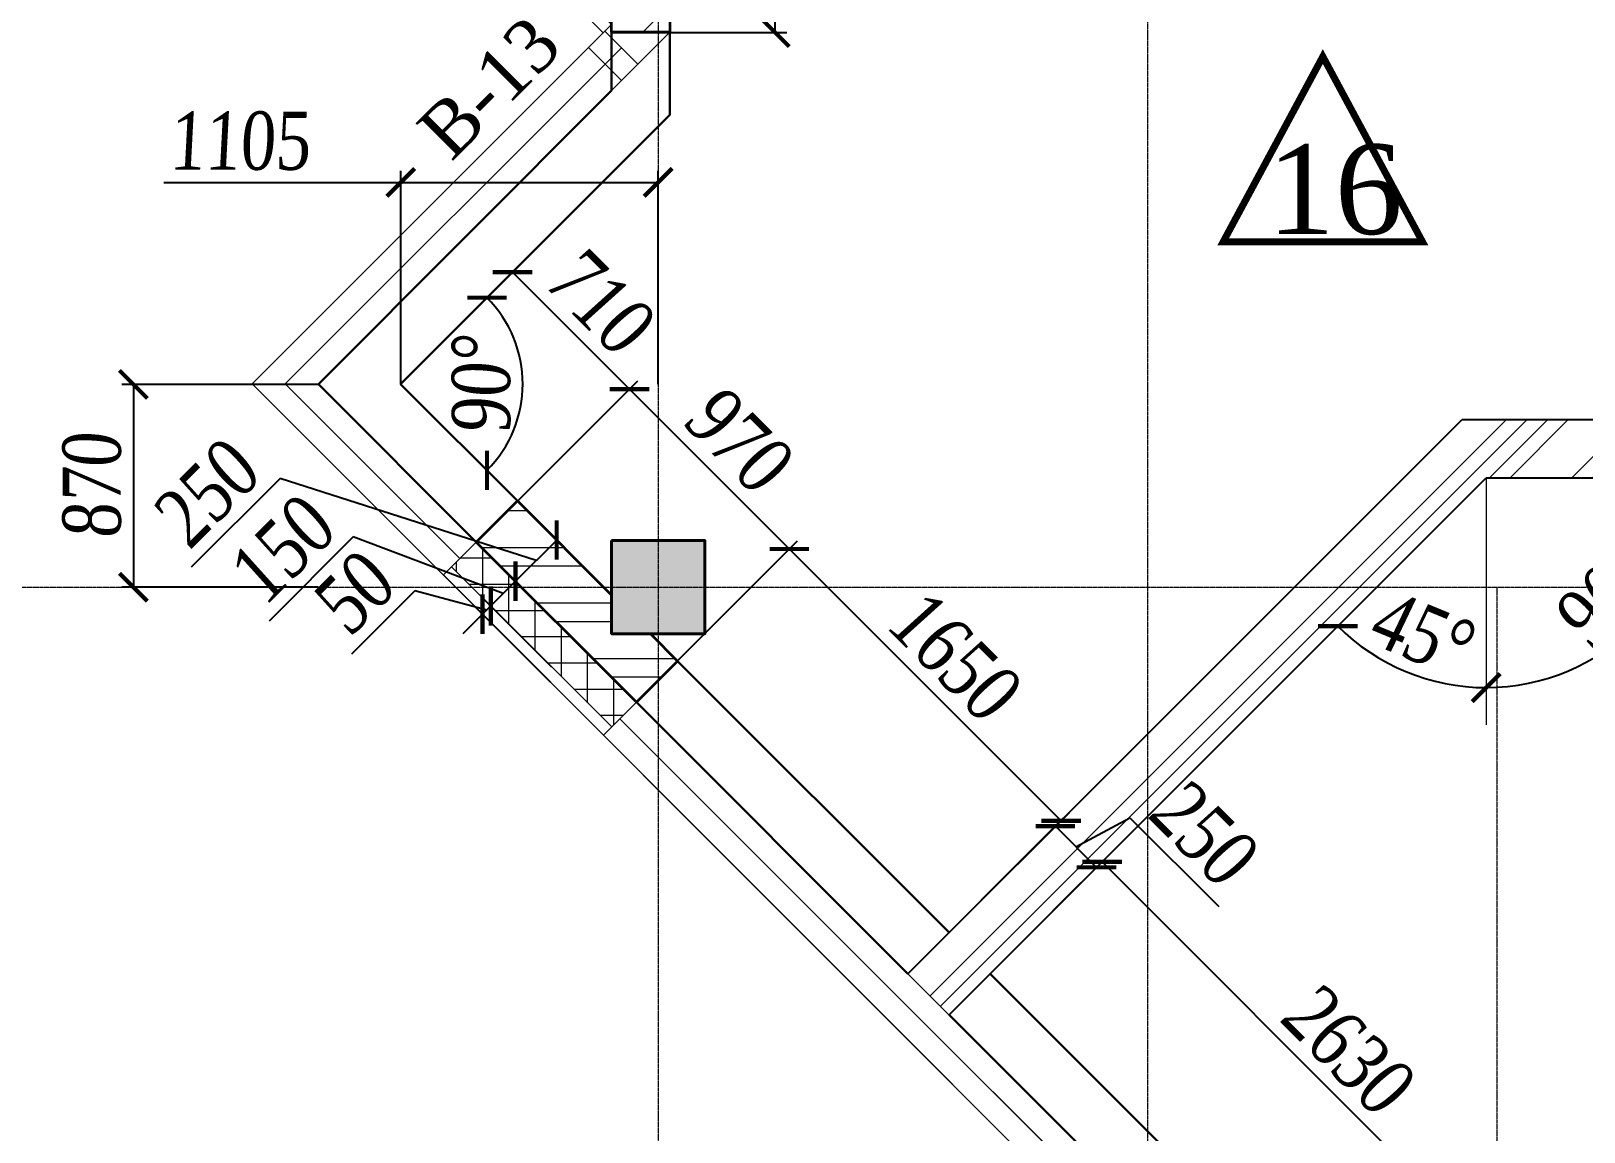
# Model space of a CAD drawing. Header units: inches. Extents: x -407541 to 6688123, y -998590 to 1205599.
# Drawn here: x 84011 to 90677, y 220399 to 225124 of the extents above; entities that cross this region are included whole.
import ezdxf

# ---------------------------------------------------------------- set-up
doc = ezdxf.new("R2010")
doc.units = ezdxf.units.IN
doc.header["$MEASUREMENT"] = 0
doc.linetypes.add('ACAD_ISO04W100', pattern=[30, 24, -3, 0, -3])
for name, color, linetype, lineweight in [('ведомость витражей', 224, 'Continuous', 13), ('ВЕНТ фасад', 230, 'Continuous', 9), ('ВИТРАЖ', 145, 'Continuous', 9), ('КИРПИЧ', 30, 'Continuous', 35), ('марки полов', 140, 'Continuous', 5), ('МОНОЛИТ', 5, 'Continuous', 40), ('Оси', 254, 'ACAD_ISO04W100', 5), ('ПЕРЕГОРОДКА', 7, 'Continuous', 25), ('размер внутр', 142, 'Continuous', 5), ('УТЕПЛИТЕЛЬ', 92, 'Continuous', 9), ('Цоколь', 21, 'Continuous', 30), ('Штриховка', 7, 'Continuous', 9), ('ШТРИХОВКА КИРПИЧ', 30, 'Continuous', 9)]:
    doc.layers.add(name, color=color, linetype=linetype, lineweight=lineweight)
doc.styles.add('STYLE2', font='times.ttf', dxfattribs={"width": 0.8, "oblique": 3})
doc.styles.add('Times', font='times.ttf')
doc.styles.add('стиль1', font='times.ttf')
doc.dimstyles.new('vnytren', dxfattribs={"dimtxt": 250, "dimasz": 120, "dimexe": 50, "dimexo": 0, "dimgap": 50, "dimtad": 1, "dimdec": 0, "dimzin": 0, "dimdsep": 46, "dimtxsty": 'STYLE2', "dimblk": 'ARCHTICK', "dimcen": 0, "dimadec": 0, "dimazin": 0, "dimtfac": 1, "dimtdec": 0, "dimtmove": 1, "dimatfit": 2, "dimldrblk": 'DOT', "dimfxl": 1, "dimtolj": 1, "dimtzin": 0, "dimarcsym": 0})

# ---------------------------------------------------------------- blocks, each defined once
blk = doc.blocks.new('_ARCHTICK')
at = {"color": 0, "linetype": 'ByBlock', "const_width": 0.15}
blk.add_lwpolyline([(-0.5, -0.5), (0.5, 0.5)], dxfattribs=at)
blk = doc.blocks.new('*D1893')
at = {"layer": 'размер внутр', "color": 0, "lineweight": -2, "transparency": 16777216}
for p, q in [((86099.9, 223107.1), (86615.4, 223622.6)), ((86580, 223587.2), (87265.9, 222901.3)), ((86785.8, 222421.2), (87301.3, 222936.7))]:
    blk.add_line(p, q, dxfattribs=at)
at = {"layer": 'размер внутр', "color": 0, "lineweight": -2, "transparency": 16777216, "xscale": 120, "yscale": 120, "zscale": 120}
for p, rotation in [((86580, 223587.2), 135.0000000000048), ((87265.9, 222901.3), 315.0000000000048)]:
    blk.add_blockref('_ARCHTICK', p, dxfattribs=dict(at, rotation=rotation))
at = {"layer": 'размер внутр', "color": 0, "transparency": 16777216, "insert": (87048.5, 223369.8), "char_height": 250, "attachment_point": 5, "rotation": 315, "style": 'STYLE2'}
blk.add_mtext('\\A1;970', dxfattribs=at)
blk = doc.blocks.new('_Dot')
at = {"color": 0, "linetype": 'ByBlock', "lineweight": -2}
blk.add_line((-0.5, 0), (-1, 0), dxfattribs=at)
at = {"color": 0, "linetype": 'ByBlock', "const_width": 0.5}
blk.add_lwpolyline([(-0.25, 0, 1), (0.25, 0, 1)], format="xyb", close=True, dxfattribs=at)
blk = doc.blocks.new('*D1894')
at = {"layer": 'размер внутр', "color": 0, "lineweight": -2, "transparency": 16777216}
for p, q in [((86785.8, 222421.2), (87301.3, 222936.7)), ((87265.9, 222901.3), (88432.5, 221734.8)), ((88245.3, 221547.6), (88467.9, 221770.1))]:
    blk.add_line(p, q, dxfattribs=at)
at = {"layer": 'размер внутр', "color": 0, "lineweight": -2, "transparency": 16777216, "xscale": 120, "yscale": 120, "zscale": 120}
for p, rotation in [((87265.9, 222901.3), 135), ((88432.5, 221734.8), 315)]:
    blk.add_blockref('_ARCHTICK', p, dxfattribs=dict(at, rotation=rotation))
at = {"layer": 'размер внутр', "color": 0, "transparency": 16777216, "insert": (87974.5, 222443.3), "char_height": 250, "attachment_point": 5, "rotation": 315, "style": 'STYLE2'}
blk.add_mtext('\\A1;1650', dxfattribs=at)
blk = doc.blocks.new('*D1895')
at = {"layer": 'размер внутр', "color": 0, "lineweight": -2, "transparency": 16777216}
for p, q in [((88091.4, 221395.1), (88443.3, 221747)), ((88408, 221711.7), (88584.8, 221534.9)), ((88496.4, 221623.3), (88728.2, 221748.1)), ((88728.2, 221748.1), (89109.4, 221366.8)), ((88397.7, 221347.8), (88620.1, 221570.2))]:
    blk.add_line(p, q, dxfattribs=at)
at = {"layer": 'размер внутр', "color": 0, "lineweight": -2, "transparency": 16777216, "xscale": 120, "yscale": 120, "zscale": 120}
for p, rotation in [((88408, 221711.7), 135), ((88584.8, 221534.9), 315)]:
    blk.add_blockref('_ARCHTICK', p, dxfattribs=dict(at, rotation=rotation))
at = {"layer": 'размер внутр', "color": 0, "transparency": 16777216, "insert": (89044.1, 221682.7), "char_height": 250, "attachment_point": 5, "rotation": 315, "style": 'STYLE2'}
blk.add_mtext('\\A1;250', dxfattribs=at)
blk = doc.blocks.new('*D1896')
at = {"layer": 'размер внутр', "color": 0, "lineweight": -2, "transparency": 16777216}
for p, q in [((88397.7, 221347.8), (88643.9, 221594)), ((88608.6, 221558.7), (90468.1, 219699.2)), ((89987.9, 219219.1), (90503.4, 219734.5))]:
    blk.add_line(p, q, dxfattribs=at)
at = {"layer": 'размер внутр', "color": 0, "lineweight": -2, "transparency": 16777216, "xscale": 120, "yscale": 120, "zscale": 120}
for p, rotation in [((88608.6, 221558.7), 135), ((90468.1, 219699.2), 315)]:
    blk.add_blockref('_ARCHTICK', p, dxfattribs=dict(at, rotation=rotation))
at = {"layer": 'размер внутр', "color": 0, "transparency": 16777216, "insert": (89663.6, 220754.2), "char_height": 250, "attachment_point": 5, "rotation": 315, "style": 'STYLE2'}
blk.add_mtext('\\A1;2630', dxfattribs=at)
blk = doc.blocks.new('*D1898')
at = {"layer": 'размер внутр', "color": 0, "lineweight": -2, "transparency": 16777216}
for p, q in [((86077.9, 224089.4), (86042.5, 224054)), ((86580, 223587.2), (86077.9, 224089.4)), ((86099.9, 223107.1), (86615.4, 223622.6))]:
    blk.add_line(p, q, dxfattribs=at)
at = {"layer": 'размер внутр', "color": 0, "lineweight": -2, "transparency": 16777216, "xscale": 120, "yscale": 120, "zscale": 120}
for p, rotation in [((86077.9, 224089.4), 135), ((86580, 223587.2), 315)]:
    blk.add_blockref('_ARCHTICK', p, dxfattribs=dict(at, rotation=rotation))
at = {"layer": 'размер внутр', "color": 0, "transparency": 16777216, "insert": (86454.5, 223963.8), "char_height": 250, "attachment_point": 5, "rotation": 315, "style": 'STYLE2'}
blk.add_mtext('\\A1;710', dxfattribs=at)
blk = doc.blocks.new('*D1918')
at = {"layer": 'размер внутр', "color": 0, "lineweight": -2, "transparency": 16777216}
for p, q in [((86858.6, 227637.2), (87255.8, 227637.2)), ((87205.8, 225117.2), (87205.8, 227637.2)), ((86753.5, 225117.2), (87255.8, 225117.2))]:
    blk.add_line(p, q, dxfattribs=at)
at = {"layer": 'размер внутр', "color": 0, "lineweight": -2, "transparency": 16777216, "xscale": 120, "yscale": 120, "zscale": 120}
for p, rotation in [((87205.8, 227637.2), 90), ((87205.8, 225117.2), 270)]:
    blk.add_blockref('_ARCHTICK', p, dxfattribs=dict(at, rotation=rotation))
at = {"layer": 'размер внутр', "color": 0, "transparency": 16777216, "insert": (87028.6, 226377.2), "char_height": 250, "attachment_point": 5, "rotation": 90, "style": 'STYLE2'}
blk.add_mtext('\\A1;2520', dxfattribs=at)
blk = doc.blocks.new('*D1934')
at = {"layer": 'размер внутр', "color": 0, "lineweight": -2, "transparency": 16777216}
blk.add_arc((90257.1, 223207.2), 900.8, 225, 270, dxfattribs=at)
at = {"layer": 'размер внутр', "color": 0, "lineweight": -2, "transparency": 16777216, "xscale": 120, "yscale": 120, "zscale": 120}
for p, rotation in [((89620.1, 222570.2), 135.0000000000709), ((90257.1, 222306.4), 359.9999999999995)]:
    blk.add_blockref('_ARCHTICK', p, dxfattribs=dict(at, rotation=rotation))
at = {"layer": 'размер внутр', "color": 0, "transparency": 16777216, "insert": (89980.2, 222538.6), "char_height": 250, "attachment_point": 5, "rotation": 337.5, "style": 'STYLE2'}
blk.add_mtext('\\A1;45°', dxfattribs=at)
blk = doc.blocks.new('*D1935')
at = {"layer": 'размер внутр', "color": 0, "lineweight": -2, "transparency": 16777216}
blk.add_arc((90257.1, 223207.2), 900.8, 270, 360, dxfattribs=at)
at = {"layer": 'размер внутр', "color": 0, "lineweight": -2, "transparency": 16777216, "xscale": 120, "yscale": 120, "zscale": 120}
for p, rotation in [((91157.9, 223207.2), 89.9999999999968), ((90257.1, 222306.4), 180.0000000000008)]:
    blk.add_blockref('_ARCHTICK', p, dxfattribs=dict(at, rotation=rotation))
at = {"layer": 'размер внутр', "color": 0, "transparency": 16777216, "insert": (90768.5, 222695.8), "char_height": 250, "attachment_point": 5, "rotation": 45, "style": 'STYLE2'}
blk.add_mtext('\\A1;90°', dxfattribs=at)
blk = doc.blocks.new('*D2009')
at = {"layer": 'размер внутр', "color": 0, "lineweight": -2, "transparency": 16777216}
for p, q in [((85079.8, 223204.4), (84698.5, 222823.1)), ((86179, 222851.2), (85079.8, 223204.4)), ((86429.4, 222777.6), (86232, 222974.9)), ((86267.4, 222939.6), (86090.6, 222762.8)), ((86252.6, 222600.8), (86055.3, 222798.2))]:
    blk.add_line(p, q, dxfattribs=at)
at = {"layer": 'размер внутр', "color": 0, "lineweight": -2, "transparency": 16777216, "xscale": 120, "yscale": 120, "zscale": 120}
for p, rotation in [((86267.4, 222939.6), 44.99998171873702), ((86090.6, 222762.8), 224.9999817187371)]:
    blk.add_blockref('_ARCHTICK', p, dxfattribs=dict(at, rotation=rotation))
at = {"layer": 'размер внутр', "color": 0, "transparency": 16777216, "insert": (84763.9, 223139), "char_height": 250, "attachment_point": 5, "rotation": 44.99998, "style": 'STYLE2'}
blk.add_mtext('\\A1;250', dxfattribs=at)
blk = doc.blocks.new('*D2010')
at = {"layer": 'размер внутр', "color": 0, "lineweight": -2, "transparency": 16777216}
for p, q in [((85394.2, 222953.4), (85032.9, 222592.1)), ((86037.6, 222709.8), (85394.2, 222953.4)), ((86090.6, 222762.8), (85984.6, 222656.7)), ((86252.6, 222600.8), (86055.3, 222798.2)), ((86247.2, 222394.1), (85949.2, 222692.1))]:
    blk.add_line(p, q, dxfattribs=at)
at = {"layer": 'размер внутр', "color": 0, "lineweight": -2, "transparency": 16777216, "xscale": 120, "yscale": 120, "zscale": 120}
for p, rotation in [((86090.6, 222762.8), 44.99998171873702), ((85984.6, 222656.7), 224.9999817187371)]:
    blk.add_blockref('_ARCHTICK', p, dxfattribs=dict(at, rotation=rotation))
at = {"layer": 'размер внутр', "color": 0, "transparency": 16777216, "insert": (85088.3, 222898), "char_height": 250, "attachment_point": 5, "rotation": 44.99998, "style": 'STYLE2'}
blk.add_mtext('\\A1;150', dxfattribs=at)
blk = doc.blocks.new('*D2011')
at = {"layer": 'размер внутр', "color": 0, "lineweight": -2, "transparency": 16777216}
for p, q in [((85658.9, 222721.5), (85387.4, 222450)), ((85966.9, 222639.1), (85658.9, 222721.5)), ((85984.6, 222656.7), (86069.4, 222741.6)), ((86242.7, 222327.9), (85913.8, 222656.7)), ((86247.2, 222394.1), (85949.2, 222692.1)), ((85984.6, 222656.7), (85949.2, 222621.4)), ((85984.6, 222656.7), (85949.2, 222621.4)), ((85949.2, 222621.4), (85864.3, 222536.5))]:
    blk.add_line(p, q, dxfattribs=at)
at = {"layer": 'размер внутр', "color": 0, "lineweight": -2, "transparency": 16777216, "xscale": 120, "yscale": 120, "zscale": 120}
for p, rotation in [((85949.2, 222621.4), 44.99998171873703), ((85984.6, 222656.7), 224.9999817187371)]:
    blk.add_blockref('_ARCHTICK', p, dxfattribs=dict(at, rotation=rotation))
at = {"layer": 'размер внутр', "color": 0, "transparency": 16777216, "insert": (85397.9, 222711), "char_height": 250, "attachment_point": 5, "rotation": 44.99998, "style": 'STYLE2'}
blk.add_mtext('\\A1;50', dxfattribs=at)
blk = doc.blocks.new('*D2020')
at = {"layer": 'размер внутр', "color": 0, "lineweight": -2, "transparency": 16777216}
blk.add_arc((85597.7, 223609.2), 523.8, 315, 45, dxfattribs=at)
at = {"layer": 'размер внутр', "color": 0, "lineweight": -2, "transparency": 16777216, "xscale": 120, "yscale": 120, "zscale": 120}
for p, rotation in [((85968.2, 223979.6), 134.9999999999826), ((85968.2, 223238.8), 224.9999999999601)]:
    blk.add_blockref('_ARCHTICK', p, dxfattribs=dict(at, rotation=rotation))
at = {"layer": 'размер внутр', "color": 0, "transparency": 16777216, "insert": (85944.1, 223609.2), "char_height": 250, "attachment_point": 5, "rotation": 90, "style": 'STYLE2'}
blk.add_mtext('\\A1;90°', dxfattribs=at)
blk = doc.blocks.new('*D3300')
at = {"layer": 'размер внутр', "color": 0, "lineweight": -2, "ltscale": 0.1, "transparency": 16777216}
for p, q in [((85244, 223607.5), (84400.7, 223607.5)), ((84450.7, 223607.5), (84450.7, 222737.2)), ((85244, 222737.2), (84400.7, 222737.2))]:
    blk.add_line(p, q, dxfattribs=at)
at = {"layer": 'размер внутр', "color": 0, "lineweight": -2, "ltscale": 0.1, "transparency": 16777216, "xscale": 120, "yscale": 120, "zscale": 120}
for p, rotation in [((84450.7, 223607.5), 90), ((84450.7, 222737.2), 270)]:
    blk.add_blockref('_ARCHTICK', p, dxfattribs=dict(at, rotation=rotation))
at = {"layer": 'размер внутр', "color": 0, "ltscale": 0.1, "transparency": 16777216, "insert": (84273.2, 223172.4), "char_height": 250, "attachment_point": 5, "rotation": 90, "style": 'STYLE2'}
blk.add_mtext('\\A1;870', dxfattribs=at)
blk = doc.blocks.new('*D3303')
at = {"layer": 'размер внутр', "color": 0, "lineweight": -2, "ltscale": 0.1, "transparency": 16777216}
for p, q in [((85597.9, 223609.2), (85597.9, 224524.7)), ((86703.4, 223609.2), (86703.4, 224524.7)), ((84581.3, 224474.7), (85597.9, 224474.7)), ((85597.9, 224474.7), (86703.4, 224474.7))]:
    blk.add_line(p, q, dxfattribs=at)
at = {"layer": 'размер внутр', "color": 0, "lineweight": -2, "ltscale": 0.1, "transparency": 16777216, "xscale": 120, "yscale": 120, "zscale": 120, "rotation": 180}
blk.add_blockref('_ARCHTICK', (85597.9, 224474.7), dxfattribs=at)
at = {"layer": 'размер внутр', "color": 0, "lineweight": -2, "ltscale": 0.1, "transparency": 16777216, "xscale": 120, "yscale": 120, "zscale": 120}
blk.add_blockref('_ARCHTICK', (86703.4, 224474.7), dxfattribs=at)
at = {"layer": 'размер внутр', "color": 0, "ltscale": 0.1, "transparency": 16777216, "insert": (84906.1, 224651.8), "char_height": 250, "attachment_point": 5, "style": 'STYLE2'}
blk.add_mtext('\\A1;1105', dxfattribs=at)

msp = doc.modelspace()

# ---------------------------------------------------------------- hatches: boundary and pattern name
at = {"layer": 'УТЕПЛИТЕЛЬ'}
h = msp.add_hatch(dxfattribs=at)
h.set_pattern_fill('ANSI37', color=256, scale=900, angle=45, style=0)
h.paths.add_polyline_path([(85922.4, 222931), (85816.4, 222824.9), (86503.7, 222137.6), (86609.7, 222243.7)])
at = {"layer": 'Штриховка'}
h = msp.add_hatch(dxfattribs=at)
h.set_pattern_fill('ANSI35', color=256, scale=25, style=0)
h.set_pattern_definition([(45, (-6764080.43, -624333.35), (-112.2532015, 112.2532015), []), (45, (-6763968.18, -624333.35), (-112.2532015, 112.2532015), [198.4375, -39.6875, 0, -39.6875])])
h.paths.add_polyline_path([(17203.4, 266637), (17603.4, 266637), (17603.4, 266237), (17203.4, 266237)])
h.paths.add_polyline_path([(20203.4, 266637), (20603.4, 266637), (20603.4, 266237), (20203.4, 266237)])
h.paths.add_polyline_path([(24073.4, 266637), (24473.4, 266637), (24473.4, 266237), (24073.4, 266237)])
h.paths.add_polyline_path([(17203.4, 261137), (17603.4, 261137), (17603.4, 260737), (17203.4, 260737)])
h.paths.add_polyline_path([(17203.4, 252637), (17603.4, 252637), (17603.4, 252237), (17203.4, 252237)])
h.paths.add_polyline_path([(17203.4, 249137), (17603.4, 249137), (17603.4, 248737), (17203.4, 248737)])
h.paths.add_polyline_path([(17203.4, 243137), (17603.4, 243137), (17603.4, 242737), (17203.4, 242737)])
h.paths.add_polyline_path([(17203.4, 237137), (17603.4, 237137), (17603.4, 236737), (17203.4, 236737)])
h.paths.add_polyline_path([(20203.4, 231137), (20603.4, 231137), (20603.4, 230737), (20203.4, 230737)])
h.paths.add_polyline_path([(20203.4, 237137), (20603.4, 237137), (20603.4, 236737), (20203.4, 236737)])
h.paths.add_polyline_path([(20203.4, 243137), (20603.4, 243137), (20603.4, 242737), (20203.4, 242737)])
h.paths.add_polyline_path([(20203.4, 249137), (20603.4, 249137), (20603.4, 248737), (20203.4, 248737)])
h.paths.add_polyline_path([(20203.4, 228037), (20603.4, 228037), (20603.4, 227637), (20203.4, 227637)])
h.paths.add_polyline_path([(20203.4, 219337), (20603.4, 219337), (20603.4, 218937), (20203.4, 218937)])
h.paths.add_polyline_path([(24703.4, 258237), (25103.4, 258237), (25103.4, 257837), (24703.4, 257837)])
h.paths.add_polyline_path([(30703.4, 263637), (31103.4, 263637), (31103.4, 263237), (30703.4, 263237)])
h.paths.add_polyline_path([(30703.4, 258237), (31103.4, 258237), (31103.4, 257837), (30703.4, 257837)])
h.paths.add_polyline_path([(36703.4, 263637), (37103.4, 263637), (37103.4, 263237), (36703.4, 263237)])
h.paths.add_polyline_path([(36703.4, 258237), (37103.4, 258237), (37103.4, 257837), (36703.4, 257837)])
h.paths.add_polyline_path([(42703.4, 263637), (43103.4, 263637), (43103.4, 263237), (42703.4, 263237)])
h.paths.add_polyline_path([(42703.4, 258237), (43103.4, 258237), (43103.4, 257837), (42703.4, 257837)])
h.paths.add_polyline_path([(48703.4, 258237), (49103.4, 258237), (49103.4, 257837), (48703.4, 257837)])
h.paths.add_polyline_path([(54703.4, 263637), (55103.4, 263637), (55103.4, 263237), (54703.4, 263237)])
h.paths.add_polyline_path([(54703.4, 258237), (55103.4, 258237), (55103.4, 257837), (54703.4, 257837)])
h.paths.add_polyline_path([(60703.4, 263637), (61103.4, 263637), (61103.4, 263237), (60703.4, 263237)])
h.paths.add_polyline_path([(60703.4, 258237), (61103.4, 258237), (61103.4, 257837), (60703.4, 257837)])
h.paths.add_polyline_path([(66703.4, 263637), (67103.4, 263637), (67103.4, 263237), (66703.4, 263237)])
h.paths.add_polyline_path([(66703.4, 258237), (67103.4, 258237), (67103.4, 257837), (66703.4, 257837)])
h.paths.add_polyline_path([(72703.4, 258237), (73103.4, 258237), (73103.4, 257837), (72703.4, 257837)])
h.paths.add_polyline_path([(78703.4, 263637), (79103.4, 263637), (79103.4, 263237), (78703.4, 263237)])
h.paths.add_polyline_path([(78703.4, 258237), (79103.4, 258237), (79103.4, 257837), (78703.4, 257837)])
h.paths.add_polyline_path([(84703.4, 263637), (85103.4, 263637), (85103.4, 263237), (84703.4, 263237)])
h.paths.add_polyline_path([(84703.4, 258237), (85103.4, 258237), (85103.4, 257837), (84703.4, 257837)])
h.paths.add_polyline_path([(90703.4, 258237), (91103.4, 258237), (91103.4, 257837), (90703.4, 257837)])
h.paths.add_polyline_path([(30703.4, 272037), (31103.4, 272037), (31103.4, 271637), (30703.4, 271637)])
h.paths.add_polyline_path([(36703.4, 272037), (37103.4, 272037), (37103.4, 271637), (36703.4, 271637)])
h.paths.add_polyline_path([(42703.4, 272037), (43103.4, 272037), (43103.4, 271637), (42703.4, 271637)])
h.paths.add_polyline_path([(54703.4, 272037), (55103.4, 272037), (55103.4, 271637), (54703.4, 271637)])
h.paths.add_polyline_path([(60703.4, 272037), (61103.4, 272037), (61103.4, 271637), (60703.4, 271637)])
h.paths.add_polyline_path([(66703.4, 272037), (67103.4, 272037), (67103.4, 271637), (66703.4, 271637)])
h.paths.add_polyline_path([(78703.4, 272037), (79103.4, 272037), (79103.4, 271637), (78703.4, 271637)])
h.paths.add_polyline_path([(84703.4, 272037), (85103.4, 272037), (85103.4, 271637), (84703.4, 271637)])
h.paths.add_polyline_path([(91333.4, 266637), (91733.4, 266637), (91733.4, 266237), (91333.4, 266237)])
h.paths.add_polyline_path([(95203.4, 266637), (95603.4, 266637), (95603.4, 266237), (95203.4, 266237)])
h.paths.add_polyline_path([(91333.4, 261137), (91733.4, 261137), (91733.4, 260737), (91333.4, 260737)])
h.paths.add_polyline_path([(95203.4, 261137), (95603.4, 261137), (95603.4, 260737), (95203.4, 260737)])
h.paths.add_polyline_path([(17203.4, 219337), (17603.4, 219337), (17603.4, 218937), (17203.4, 218937)])
h.paths.add_polyline_path([(12103.4, 219337), (12503.4, 219337), (12503.4, 218937), (12103.4, 218937)])
h.paths.add_polyline_path([(8503.4, 222937), (8903.4, 222937), (8903.4, 222537), (8503.4, 222537)])
h.paths.add_polyline_path([(8503.4, 228037), (8903.4, 228037), (8903.4, 227637), (8503.4, 227637)])
h.paths.add_polyline_path([(10603.4, 237137), (11003.4, 237137), (11003.4, 236737), (10603.4, 236737)])
h.paths.add_polyline_path([(10603.4, 243137), (11003.4, 243137), (11003.4, 242737), (10603.4, 242737)])
h.paths.add_polyline_path([(10603.4, 249137), (11003.4, 249137), (11003.4, 248737), (10603.4, 248737)])
h.paths.add_polyline_path([(26803.4, 237137), (27203.4, 237137), (27203.4, 236737), (26803.4, 236737)])
h.paths.add_polyline_path([(26803.4, 243137), (27203.4, 243137), (27203.4, 242737), (26803.4, 242737)])
h.paths.add_polyline_path([(26803.4, 249137), (27203.4, 249137), (27203.4, 248737), (26803.4, 248737)])
h.paths.add_polyline_path([(25303.4, 219337), (25703.4, 219337), (25703.4, 218937), (25303.4, 218937)])
h.paths.add_polyline_path([(28903.4, 222937), (29303.4, 222937), (29303.4, 222537), (28903.4, 222537)])
h.paths.add_polyline_path([(28903.4, 228037), (29303.4, 228037), (29303.4, 227637), (28903.4, 227637)])
h.paths.add_polyline_path([(26803.4, 231137), (27203.4, 231137), (27203.4, 230737), (26803.4, 230737)])
h.paths.add_polyline_path([(26803.4, 228037), (27203.4, 228037), (27203.4, 227637), (26803.4, 227637)])
h.paths.add_polyline_path([(95203.4, 243137), (95603.4, 243137), (95603.4, 242737), (95203.4, 242737)])
h.paths.add_polyline_path([(95203.4, 237137), (95603.4, 237137), (95603.4, 236737), (95203.4, 236737)])
h.paths.add_polyline_path([(98203.4, 231137), (98603.4, 231137), (98603.4, 230737), (98203.4, 230737)])
h.paths.add_polyline_path([(98203.4, 237137), (98603.4, 237137), (98603.4, 236737), (98203.4, 236737)])
h.paths.add_polyline_path([(98203.4, 243137), (98603.4, 243137), (98603.4, 242737), (98203.4, 242737)])
h.paths.add_polyline_path([(98203.4, 249137), (98603.4, 249137), (98603.4, 248737), (98203.4, 248737)])
h.paths.add_polyline_path([(98203.4, 222937), (98603.4, 222937), (98603.4, 222537), (98203.4, 222537)])
h.paths.add_polyline_path([(98203.4, 219337), (98603.4, 219337), (98603.4, 218937), (98203.4, 218937)])
h.paths.add_polyline_path([(95203.4, 222937), (95603.4, 222937), (95603.4, 222537), (95203.4, 222537)])
h.paths.add_polyline_path([(95203.4, 219337), (95603.4, 219337), (95603.4, 218937), (95203.4, 218937)])
h.paths.add_polyline_path([(90103.4, 219337), (90503.4, 219337), (90503.4, 218937), (90103.4, 218937)])
h.paths.add_polyline_path([(86503.4, 222937), (86903.4, 222937), (86903.4, 222537), (86503.4, 222537)])
h.paths.add_polyline_path([(86503.4, 228037), (86903.4, 228037), (86903.4, 227637), (86503.4, 227637)])
h.paths.add_polyline_path([(88603.4, 237137), (89003.4, 237137), (89003.4, 236737), (88603.4, 236737)])
h.paths.add_polyline_path([(88603.4, 243137), (89003.4, 243137), (89003.4, 242737), (88603.4, 242737)])
h.paths.add_polyline_path([(104803.4, 237137), (105203.4, 237137), (105203.4, 236737), (104803.4, 236737)])
h.paths.add_polyline_path([(104803.4, 243137), (105203.4, 243137), (105203.4, 242737), (104803.4, 242737)])
h.paths.add_polyline_path([(104803.4, 249137), (105203.4, 249137), (105203.4, 248737), (104803.4, 248737)])
h.paths.add_polyline_path([(103303.4, 219337), (103703.4, 219337), (103703.4, 218937), (103303.4, 218937)])
h.paths.add_polyline_path([(106903.4, 222937), (107303.4, 222937), (107303.4, 222537), (106903.4, 222537)])
h.paths.add_polyline_path([(104803.4, 231137), (105203.4, 231137), (105203.4, 230737), (104803.4, 230737)])
h.paths.add_polyline_path([(176603.4, 266637), (176203.4, 266637), (176203.4, 266237), (176603.4, 266237)])
h.paths.add_polyline_path([(173603.4, 266637), (173203.4, 266637), (173203.4, 266237), (173603.4, 266237)])
h.paths.add_polyline_path([(169733.4, 266637), (169333.4, 266637), (169333.4, 266237), (169733.4, 266237)])
h.paths.add_polyline_path([(176603.4, 261137), (176203.4, 261137), (176203.4, 260737), (176603.4, 260737)])
h.paths.add_polyline_path([(176603.4, 252637), (176203.4, 252637), (176203.4, 252237), (176603.4, 252237)])
h.paths.add_polyline_path([(176603.4, 249137), (176203.4, 249137), (176203.4, 248737), (176603.4, 248737)])
h.paths.add_polyline_path([(176603.4, 243137), (176203.4, 243137), (176203.4, 242737), (176603.4, 242737)])
h.paths.add_polyline_path([(176603.4, 237137), (176203.4, 237137), (176203.4, 236737), (176603.4, 236737)])
h.paths.add_polyline_path([(173603.4, 231137), (173203.4, 231137), (173203.4, 230737), (173603.4, 230737)])
h.paths.add_polyline_path([(173603.4, 237137), (173203.4, 237137), (173203.4, 236737), (173603.4, 236737)])
h.paths.add_polyline_path([(173603.4, 243137), (173203.4, 243137), (173203.4, 242737), (173603.4, 242737)])
h.paths.add_polyline_path([(173603.4, 249137), (173203.4, 249137), (173203.4, 248737), (173603.4, 248737)])
h.paths.add_polyline_path([(173603.4, 228037), (173203.4, 228037), (173203.4, 227637), (173603.4, 227637)])
h.paths.add_polyline_path([(173603.4, 222937), (173203.4, 222937), (173203.4, 222537), (173603.4, 222537)])
h.paths.add_polyline_path([(173603.4, 219337), (173203.4, 219337), (173203.4, 218937), (173603.4, 218937)])
h.paths.add_polyline_path([(169103.4, 258237), (168703.4, 258237), (168703.4, 257837), (169103.4, 257837)])
h.paths.add_polyline_path([(163103.4, 263637), (162703.4, 263637), (162703.4, 263237), (163103.4, 263237)])
h.paths.add_polyline_path([(163103.4, 258237), (162703.4, 258237), (162703.4, 257837), (163103.4, 257837)])
h.paths.add_polyline_path([(157103.4, 263637), (156703.4, 263637), (156703.4, 263237), (157103.4, 263237)])
h.paths.add_polyline_path([(157103.4, 258237), (156703.4, 258237), (156703.4, 257837), (157103.4, 257837)])
h.paths.add_polyline_path([(151103.4, 263637), (150703.4, 263637), (150703.4, 263237), (151103.4, 263237)])
h.paths.add_polyline_path([(151103.4, 258237), (150703.4, 258237), (150703.4, 257837), (151103.4, 257837)])
h.paths.add_polyline_path([(145103.4, 258237), (144703.4, 258237), (144703.4, 257837), (145103.4, 257837)])
h.paths.add_polyline_path([(139103.4, 263637), (138703.4, 263637), (138703.4, 263237), (139103.4, 263237)])
h.paths.add_polyline_path([(139103.4, 258237), (138703.4, 258237), (138703.4, 257837), (139103.4, 257837)])
h.paths.add_polyline_path([(133103.4, 263637), (132703.4, 263637), (132703.4, 263237), (133103.4, 263237)])
h.paths.add_polyline_path([(133103.4, 258237), (132703.4, 258237), (132703.4, 257837), (133103.4, 257837)])
h.paths.add_polyline_path([(127103.4, 263637), (126703.4, 263637), (126703.4, 263237), (127103.4, 263237)])
h.paths.add_polyline_path([(127103.4, 258237), (126703.4, 258237), (126703.4, 257837), (127103.4, 257837)])
h.paths.add_polyline_path([(121103.4, 258237), (120703.4, 258237), (120703.4, 257837), (121103.4, 257837)])
h.paths.add_polyline_path([(115103.4, 263637), (114703.4, 263637), (114703.4, 263237), (115103.4, 263237)])
h.paths.add_polyline_path([(115103.4, 258237), (114703.4, 258237), (114703.4, 257837), (115103.4, 257837)])
h.paths.add_polyline_path([(109103.4, 263637), (108703.4, 263637), (108703.4, 263237), (109103.4, 263237)])
h.paths.add_polyline_path([(109103.4, 258237), (108703.4, 258237), (108703.4, 257837), (109103.4, 257837)])
h.paths.add_polyline_path([(103103.4, 258237), (102703.4, 258237), (102703.4, 257837), (103103.4, 257837)])
h.paths.add_polyline_path([(163103.4, 272037), (162703.4, 272037), (162703.4, 271637), (163103.4, 271637)])
h.paths.add_polyline_path([(157103.4, 272037), (156703.4, 272037), (156703.4, 271637), (157103.4, 271637)])
h.paths.add_polyline_path([(151103.4, 272037), (150703.4, 272037), (150703.4, 271637), (151103.4, 271637)])
h.paths.add_polyline_path([(139103.4, 272037), (138703.4, 272037), (138703.4, 271637), (139103.4, 271637)])
h.paths.add_polyline_path([(133103.4, 272037), (132703.4, 272037), (132703.4, 271637), (133103.4, 271637)])
h.paths.add_polyline_path([(127103.4, 272037), (126703.4, 272037), (126703.4, 271637), (127103.4, 271637)])
h.paths.add_polyline_path([(115103.4, 272037), (114703.4, 272037), (114703.4, 271637), (115103.4, 271637)])
h.paths.add_polyline_path([(109103.4, 272037), (108703.4, 272037), (108703.4, 271637), (109103.4, 271637)])
h.paths.add_polyline_path([(102473.4, 266637), (102073.4, 266637), (102073.4, 266237), (102473.4, 266237)])
h.paths.add_polyline_path([(98603.4, 266637), (98203.4, 266637), (98203.4, 266237), (98603.4, 266237)])
h.paths.add_polyline_path([(176603.4, 222937), (176203.4, 222937), (176203.4, 222537), (176603.4, 222537)])
h.paths.add_polyline_path([(176603.4, 219337), (176203.4, 219337), (176203.4, 218937), (176603.4, 218937)])
h.paths.add_polyline_path([(181703.4, 219337), (181303.4, 219337), (181303.4, 218937), (181703.4, 218937)])
h.paths.add_polyline_path([(185303.4, 222937), (184903.4, 222937), (184903.4, 222537), (185303.4, 222537)])
h.paths.add_polyline_path([(185303.4, 228037), (184903.4, 228037), (184903.4, 227637), (185303.4, 227637)])
h.paths.add_polyline_path([(183203.4, 237137), (182803.4, 237137), (182803.4, 236737), (183203.4, 236737)])
h.paths.add_polyline_path([(183203.4, 243137), (182803.4, 243137), (182803.4, 242737), (183203.4, 242737)])
h.paths.add_polyline_path([(183203.4, 249137), (182803.4, 249137), (182803.4, 248737), (183203.4, 248737)])
h.paths.add_polyline_path([(167003.4, 237137), (166603.4, 237137), (166603.4, 236737), (167003.4, 236737)])
h.paths.add_polyline_path([(167003.4, 243137), (166603.4, 243137), (166603.4, 242737), (167003.4, 242737)])
h.paths.add_polyline_path([(167003.4, 249137), (166603.4, 249137), (166603.4, 248737), (167003.4, 248737)])
h.paths.add_polyline_path([(168503.4, 219337), (168103.4, 219337), (168103.4, 218937), (168503.4, 218937)])
h.paths.add_polyline_path([(164903.4, 222937), (164503.4, 222937), (164503.4, 222537), (164903.4, 222537)])
h.paths.add_polyline_path([(164903.4, 228037), (164503.4, 228037), (164503.4, 227637), (164903.4, 227637)])
h.paths.add_polyline_path([(167003.4, 231137), (166603.4, 231137), (166603.4, 230737), (167003.4, 230737)])
h.paths.add_polyline_path([(167003.4, 228037), (166603.4, 228037), (166603.4, 227637), (167003.4, 227637)])
h.paths.add_polyline_path([(91333.4, 258237), (91733.4, 258237), (91733.4, 257837), (91333.4, 257837)])
h.paths.add_polyline_path([(95203.4, 258237), (95603.4, 258237), (95603.4, 257837), (95203.4, 257837)])
h.paths.add_polyline_path([(180703.4, 261137), (180303.4, 261137), (180303.4, 260737), (180703.4, 260737)])
h.paths.add_polyline_path([(180703.4, 252637), (180303.4, 252637), (180303.4, 252237), (180703.4, 252237)])
h.paths.add_polyline_path([(13103.4, 261137), (13503.4, 261137), (13503.4, 260737), (13103.4, 260737)])
h.paths.add_polyline_path([(13103.4, 252637), (13503.4, 252637), (13503.4, 252237), (13103.4, 252237)])
h.paths.add_polyline_path([(17203.4, 258237), (17603.4, 258237), (17603.4, 257837), (17203.4, 257837)])
h.paths.add_polyline_path([(13103.4, 258237), (13503.4, 258237), (13503.4, 257837), (13103.4, 257837)])
h.paths.add_polyline_path([(176603.4, 258237), (176203.4, 258237), (176203.4, 257837), (176603.4, 257837)])
h.paths.add_polyline_path([(180703.4, 258237), (180303.4, 258237), (180303.4, 257837), (180703.4, 257837)])
h.paths.add_polyline_path([(98203.4, 228037), (98603.4, 228037), (98603.4, 227637), (98203.4, 227637)])
h.paths.add_polyline_path([(104803.4, 228037), (105203.4, 228037), (105203.4, 227637), (104803.4, 227637)])
h.paths.add_polyline_path([(106903.4, 228037), (107303.4, 228037), (107303.4, 227637), (106903.4, 227637)])
h.paths.add_polyline_path([(17603.4, 222922), (17203.4, 222922), (17203.4, 222537), (17603.4, 222537)])
h.paths.add_polyline_path([(20603.4, 222922), (20203.4, 222922), (20203.4, 222537), (20603.4, 222537)])
h = msp.add_hatch(dxfattribs=at)
h.set_pattern_fill('ANSI32', color=256, scale=25, style=0)
h.set_pattern_definition([(45, (-6686080.52, -624333.1), (-168.379802, 168.379802), []), (45, (-6685968.26, -624333.1), (-168.379802, 168.379802), [])])
h.paths.add_polyline_path([(86503.3, 227637.2), (86753.4, 227637.2), (86753.4, 225119.3), (86503.4, 225119.3)])
h = msp.add_hatch(dxfattribs=at)
h.set_pattern_fill('ANSI32', color=256, scale=25, angle=45, style=0)
h.set_pattern_definition([(2e-11, (-700288.38, -7727689.3), (9e-11, -238.125), []), (2e-11, (-700209, -7727609.93), (9e-11, -238.125), [])])
h.paths.add_polyline_path([(86669.8, 222537.2), (86786.5, 222420.5), (86609.7, 222243.7), (85922.4, 222931), (86099.2, 223107.8), (86503.2, 222703.7), (86503.2, 222537.2)])
at = {"layer": 'ШТРИХОВКА КИРПИЧ', "ltscale": 0.1}
h = msp.add_hatch(dxfattribs=at)
h.set_pattern_fill('ANSI34', color=256, scale=500, style=0)
h.paths.add_polyline_path([(89787.1, 222737.2), (89433.5, 222737.2), (88803.2, 222106.9), (88803.2, 221753.4)])
h.paths.add_polyline_path([(88803.2, 222106.9), (87951.7, 221255.3), (88128.4, 221078.5), (88803.2, 221753.4)])
h.paths.add_polyline_path([(98453.3, 224497.2), (98203.2, 224497.2), (98200.3, 222937.2), (98453.3, 222937.2)])
h.paths.add_polyline_path([(104060, 222937.2), (98603.4, 222937.2), (98603.4, 222737.2), (104260, 222737.2)])
h.paths.add_polyline_path([(103503.2, 222737.2), (98603.4, 222737.2), (98603.4, 222687.2), (103503.2, 222687.2)])
h.paths.add_polyline_path([(104010.3, 222737.2), (103503.2, 222737.2), (103503.2, 222687.2), (103956.5, 222687.2), (104010.3, 222633.4)])
h.paths.add_polyline_path([(104260, 222737.2), (104010.3, 222737.2), (104010.3, 222633.4), (105003.2, 221640.4), (105003.2, 221994)])
h.paths.add_polyline_path([(105003.2, 221994), (105003.2, 221640.4), (105621.6, 221022.1), (105798.4, 221198.9)])
h.paths.add_polyline_path([(104026.4, 222222.3), (104419.6, 222385.2), (104535.7, 222104.8), (104142.5, 221941.9)], flags=25)
h.paths.add_polyline_path([(98537.1, 226429), (98901.7, 226429), (98901.7, 226171.1), (98537.1, 226171.1)], flags=9)
h.paths.add_polyline_path([(98472.3, 225461.6), (98923.8, 225461.6), (98923.8, 225158.1), (98472.3, 225158.1)], flags=9)
h = msp.add_hatch(dxfattribs=at)
h.set_pattern_fill('ANSI34', color=256, scale=500, style=0)
h.paths.add_polyline_path([(95273.3, 223207.2), (95273.3, 223457.2), (90153.5, 223457.2), (89433.5, 222737.2), (89787.1, 222737.2), (90257.1, 223207.2)])
h.paths.add_polyline_path([(97975, 220913.6), (98403.6, 220913.6), (98403.6, 220492.5), (97975, 220492.5)], flags=9)
h = msp.add_hatch(dxfattribs=at)
h.set_pattern_fill('ANSI34', color=256, scale=500, style=0)
h.paths.add_polyline_path([(87951.7, 221255.3), (87774.9, 221078.6), (87951.7, 220901.8), (88128.4, 221078.5)])

# ---------------------------------------------------------------- linework, layer by layer
at = {"layer": 'ВЕНТ фасад'}
msp.add_lwpolyline([(88403.5, 228237.2), (86301.9, 228237.2), (86301.9, 225282), (86467.5, 225116.3), (86502.9, 225151.7), (86351.9, 225302.7), (86351.9, 228187.2), (88453.5, 228187.2), (88453.5, 228337.2), (88403.5, 228337.2)], dxfattribs=at)
msp.add_lwpolyline([(85816.4, 222824.9), (85781, 222789.6), (86468.3, 222102.3), (86503.7, 222137.6)], close=True, dxfattribs=at)
at = {"layer": 'ВИТРАЖ', "ltscale": 0.1}
for p, q in [((86503.4, 225152.1), (84960.9, 223609.6)), ((86503.4, 225152.1), (84960.9, 223609.6)), ((86753.4, 225119.3), (85243.8, 223609.6)), ((86474.7, 225123.4), (86616.1, 224982)), ((86474.7, 225123.4), (86616.1, 224982)), ((86545.3, 225052.5), (85102.4, 223609.6)), ((86545.3, 225052.5), (85102.4, 223609.6)), ((84960.9, 223609.6), (91094.2, 217476.4)), ((85102.4, 223609.6), (85851.7, 222860.3)), ((85243.8, 223609.6), (91177, 217676.4)), ((86539, 222173), (89739, 218973))]:
    msp.add_line(p, q, dxfattribs=at)
for points in [[(86753.4, 225119.3), (85243.8, 223609.6), (89809.7, 219043.7)], [(84960.9, 223609.6), (90976.9, 217593.7)], [(85102.4, 223609.6), (85851.7, 222860.3)], [(85102.4, 223609.6), (85851.7, 222860.3)], [(86539, 222173), (89739, 218973)], [(86539, 222173), (89739, 218973)]]:
    msp.add_lwpolyline(points, dxfattribs=at)
msp.add_lwpolyline([(86545.4, 224911.3), (86616.1, 224982), (86474.7, 225123.4), (86404, 225052.7)], close=True, dxfattribs=at)
at = {"layer": 'КИРПИЧ', "ltscale": 0.1}
msp.add_lwpolyline([(86503.3, 227637.2), (86753.4, 227637.2), (86753.4, 225119.3), (86503.4, 225119.3)], close=True, dxfattribs=at)
at = {"layer": 'КИРПИЧ'}
msp.add_lwpolyline([(86669.8, 222537.2), (86786.5, 222420.5), (86609.7, 222243.7), (85922.4, 222931), (86099.2, 223107.8), (86503.2, 222703.7), (86503.2, 222537.2), (86669.8, 222537.2)], dxfattribs=at)
at = {"layer": 'марки полов', "const_width": 30}
msp.add_lwpolyline([(89128.5, 224220), (89556, 225014.5), (89983.5, 224220)], close=True, dxfattribs=at)
at = {"layer": 'МОНОЛИТ'}
msp.add_lwpolyline([(86503.4, 222937.2), (86903.4, 222937.2), (86903.4, 222537.2), (86503.4, 222537.2)], close=True, dxfattribs=at)
at = {"layer": 'Оси', "ltscale": 0.3}
for p, q in [((88803.2, 252437.2), (88803.2, 211937.2)), ((86703.2, 230937.2), (86703.2, 211937.2)), ((79524.5, 222737.2), (114285.8, 222737.2)), ((90303.2, 222737.2), (90303.2, 211937.2))]:
    msp.add_line(p, q, dxfattribs=at)
at = {"layer": 'ПЕРЕГОРОДКА', "ltscale": 0.1}
for p, q in [((87774.9, 221078.6), (90153.5, 223457.2)), ((90153.5, 223457.2), (95352.4, 223457.2)), ((87951.7, 220901.8), (90257.1, 223207.2)), ((90257.1, 223207.2), (95352.4, 223207.2))]:
    msp.add_line(p, q, dxfattribs=at)
at = {"layer": 'размер внутр'}
msp.add_lwpolyline([(90257.1, 223207.2), (90257.1, 222146.6)], dxfattribs=at)
at = {"layer": 'УТЕПЛИТЕЛЬ', "ltscale": 0.1}
msp.add_lwpolyline([(85922.4, 222931), (85816.4, 222824.9), (86503.7, 222137.6), (86609.7, 222243.7), (85922.4, 222931)], dxfattribs=at)
at = {"layer": 'Цоколь', "ltscale": 0.1}
for points in [[(86753.4, 225117.3), (86503.3, 225117.3), (86503.4, 224869.3), (85244.8, 223609.2), (85922.4, 222931), (86099.2, 223107.8)], [(86753.2, 225119.3), (86753.2, 224764.7), (85597.7, 223609.2), (86099.2, 223107.8)], [(86786.5, 222420.5), (86609.7, 222243.7), (87775, 221078.6)], [(86786.5, 222420.5), (87951.7, 221255.3)], [(88128.4, 221078.5), (89986.5, 219220.5)], [(87951.8, 220901.9), (89810, 219044), (89986.5, 219220.5)]]:
    msp.add_lwpolyline(points, dxfattribs=at)

# ---------------------------------------------------------------- texts
at = {"layer": 'ведомость витражей', "style": 'Times'}
msp.add_text('В-13', height=226.8, rotation=45.00269, dxfattribs=at).set_placement((85815.3, 224560.5))
at = {"layer": 'марки полов', "insert": (89316.9, 224638.1), "char_height": 385, "width": 645.369, "attachment_point": 1, "style": 'стиль1'}
msp.add_mtext('16', dxfattribs=at)

# ---------------------------------------------------------------- dimensions: what is measured, and where the dimension line sits
at = {"layer": 'размер внутр'}
for base, p1, p2, angle, picture, middle in [((87205.8, 227637.2), (86753.5, 225117.2), (86858.6, 227637.2), 90, '*D1918', (87028.6, 226377.2)), ((86077.9, 224089.4), (86099.9, 223107.1), (86077.9, 224089.4), 135, '*D1898', (86454.5, 223963.8)), ((88432.5, 221734.8), (86785.8, 222421.2), (88245.3, 221547.6), 135, '*D1894', (87974.5, 222443.3)), ((88584.8, 221534.9), (88091.4, 221395.1), (88397.7, 221347.8), 135, '*D1895', (88888.8, 221838)), ((90468.1, 219699.2), (88397.7, 221347.8), (89987.9, 219219.1), 135, '*D1896', (89663.6, 220754.2))]:
    dim = msp.add_linear_dim(base=base, p1=p1, p2=p2, angle=angle, dimstyle='vnytren', dxfattribs=at)
    dim.commit()
    dim.dimension.update_dxf_attribs({"geometry": picture, "text_midpoint": middle})
at = {"layer": 'размер внутр', "ltscale": 0.1}
dim = msp.add_linear_dim(base=(86703.3554, 224474.6635), p1=(85597.86, 223609.2236), p2=(86703.3554, 223609.2236), dimstyle='vnytren', dxfattribs=at)
dim.commit()
dim.dimension.update_dxf_attribs({"geometry": '*D3303', "text_midpoint": (84906.1229, 224508.1587), "dimtype": 160})
at = {"layer": 'размер внутр'}
for base, line1, line2, picture, middle in [((86103.7, 223473.6), ((86753.2, 224764.7), (85597.7, 223609.2)), ((85597.7, 223609.2), (86099.2, 223107.8)), '*D2020', (85944.1, 223609.2)), ((90707.5, 222427.1), ((90257.1, 223207.2), (95352.4, 223207.2)), ((90257.1, 223207.2), (90257.1, 222146.6)), '*D1935', (90768.5, 222695.8)), ((89806.7, 222427.1), ((90257.1, 223207.2), (90257.1, 222146.6)), ((88090.4, 221040.5), (90257.1, 223207.2)), '*D1934', (89980.2, 222538.6))]:
    dim = msp.add_angular_dim_2l(base=base, line1=line1, line2=line2, dimstyle='vnytren', dxfattribs=at)
    dim.commit()
    dim.dimension.update_dxf_attribs({"geometry": picture, "text_midpoint": middle})
at = {"layer": 'размер внутр', "ltscale": 0.1}
dim = msp.add_linear_dim(base=(84450.7, 222737.2), p1=(85244, 223607.5), p2=(85244, 222737.2), angle=90, dimstyle='vnytren', dxfattribs=at)
dim.commit()
dim.dimension.update_dxf_attribs({"geometry": '*D3300', "text_midpoint": (84273.2, 223172.4)})
at = {"layer": 'размер внутр'}
dim = msp.add_aligned_dim(p1=(86099.9, 223107.1), p2=(86785.8, 222421.2), distance=679, dimstyle='vnytren', dxfattribs=at)
dim.commit()
dim.dimension.update_dxf_attribs({"geometry": '*D1893', "text_midpoint": (87048.5, 223369.8)})
for base, p1, p2, angle, picture, middle, dimtype in [((86090.6, 222762.8), (86429.4, 222777.6), (86252.6, 222600.8), 224.99998, '*D2009', (85044.4, 223169), 161), ((85984.6, 222656.7), (86252.6, 222600.8), (86247.2, 222394.1), 44.99998, '*D2010', (85358.8, 222918), 160), ((85949.2, 222621.4), (86247.2, 222394.1), (86242.7, 222327.9), 44.99998, '*D2011', (85623.5, 222686.2), 160)]:
    dim = msp.add_linear_dim(base=base, p1=p1, p2=p2, angle=angle, dimstyle='vnytren', dxfattribs=at)
    dim.commit()
    dim.dimension.update_dxf_attribs({"geometry": picture, "text_midpoint": middle, "dimtype": dimtype})

doc.saveas('drawing.dxf')
